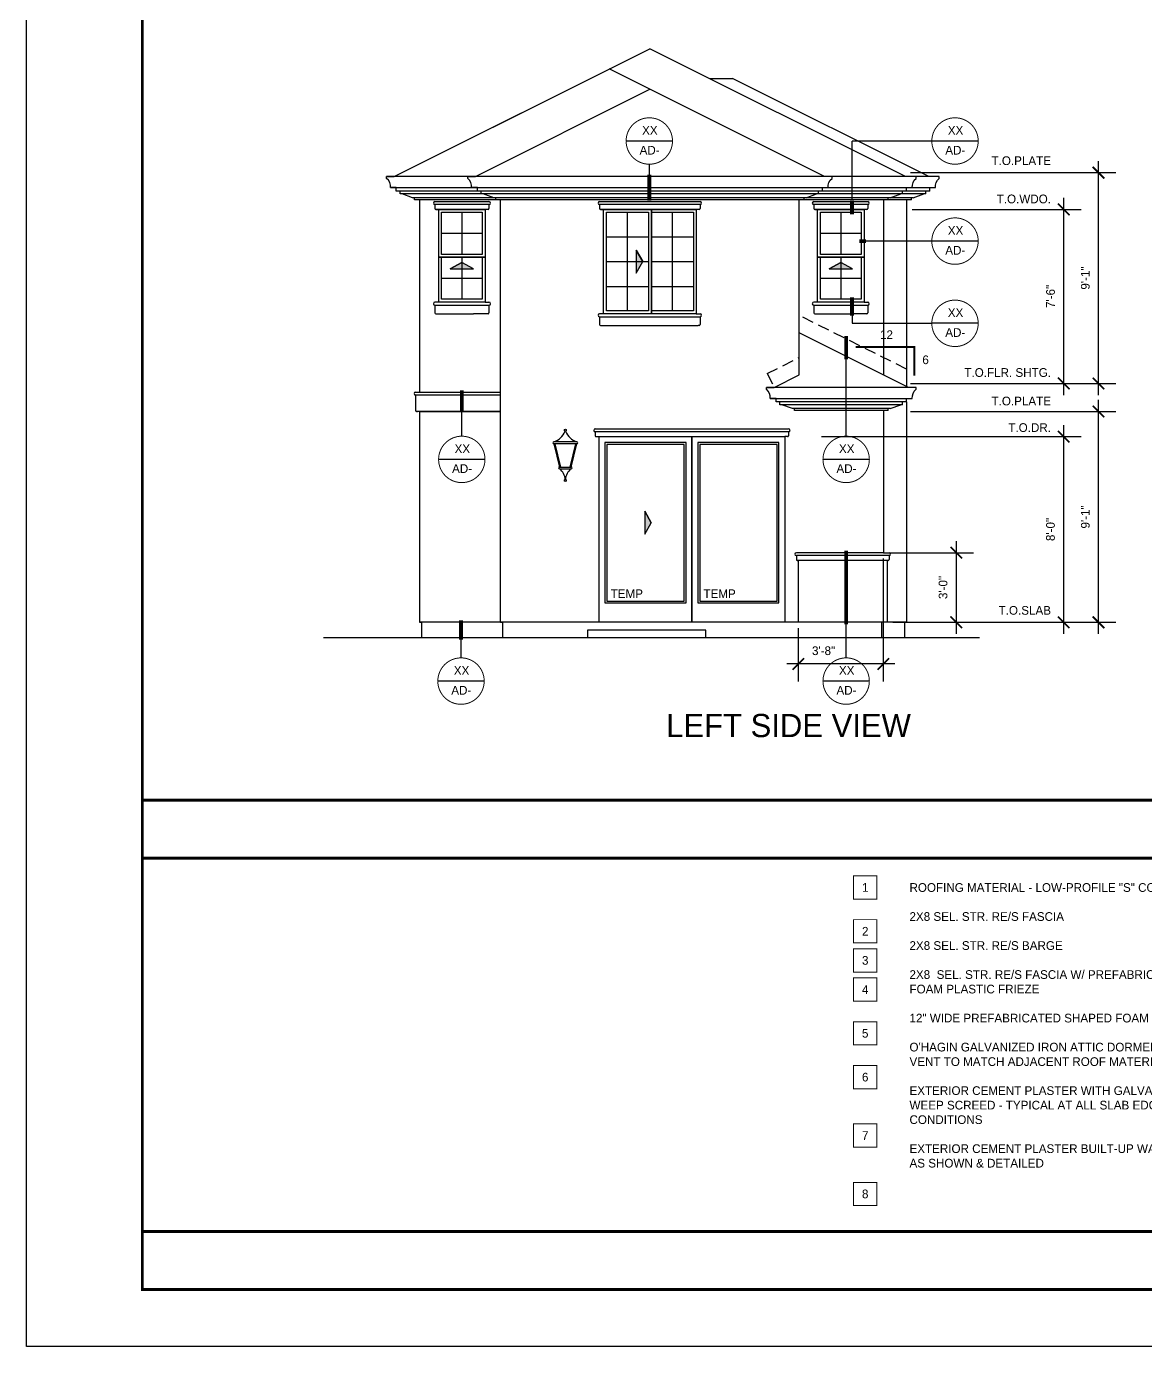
# Model space of a CAD drawing. Extents: x -1728 to 0, y -1152 to 0.
# Drawn here: x -1728 to -1149, y -1152 to -469 of the extents above; entities that cross this region are included whole.
import ezdxf

# ---------------------------------------------------------------- set-up
doc = ezdxf.new("R2010")
doc.units = 0
doc.header["$LTSCALE"] = 48
doc.header["$MEASUREMENT"] = 0
doc.header["$PDMODE"] = 3
doc.header["$PDSIZE"] = -2
doc.linetypes.add('HIDDEN2', pattern=[0.1875, 0.125, -0.0625])
doc.layers.get('0').update_dxf_attribs({"linetype": 'CONTINUOUS'})
doc.layers.get('DEFPOINTS').update_dxf_attribs({"linetype": 'CONTINUOUS'})
for name, color, linetype in [('1EL-7', 7, 'CONTINUOUS'), ('A-DIMS', 3, 'CONTINUOUS'), ('A-ELEV-WDO', 161, 'CONTINUOUS'), ('A-ELEVATION', 7, 'CONTINUOUS'), ('A-EXT ELEV', 7, 'CONTINUOUS'), ('A-EXT ELEV DR-WDO', 240, 'CONTINUOUS'), ('A-EXT ELEV TRIM', 42, 'CONTINUOUS'), ('A-SECT', 7, 'CONTINUOUS'), ('A-SYM-TEXT', 3, 'CONTINUOUS'), ('A-SYMTEXT', 2, 'CONTINUOUS'), ('A-TEXT', 3, 'CONTINUOUS'), ('EL-BASE', 1, 'CONTINUOUS')]:
    doc.layers.add(name, color=color, linetype=linetype)
doc.layers.add('24X36TB', color=7, linetype='CONTINUOUS', lineweight=30)
doc.styles.get("Standard").update_dxf_attribs({"font": 'ERASMD.TTF', "height": 4.5})
doc.dimstyles.new('ARCHITECTURE', dxfattribs={"dimscale": 48, "dimtxt": 0.18, "dimasz": 0.125, "dimexe": 0.1875, "dimexo": 0.0625, "dimgap": 0.09375, "dimtad": 1, "dimdec": 4, "dimzin": 3, "dimdsep": 46, "dimlunit": 4, "dimtxsty": 'Standard', "dimblk1": 'ARCHTICK', "dimblk2": 'ARCHTICK', "dimsah": 1, "dimcen": 0.09375, "dimdle": 0.125, "dimclrd": 1, "dimclre": 1, "dimclrt": 3, "dimadec": 0, "dimazin": 0, "dimtfac": 1, "dimtdec": 4, "dimtofl": 0, "dimtmove": 2, "dimatfit": 3, "dimldrblk": 'ARCHTICK', "dimfxl": 1, "dimfrac": 2, "dimtolj": 1, "dimtzin": 0, "dimarcsym": 0})

# ---------------------------------------------------------------- blocks, each defined once
blk = doc.blocks.new('A$C06A91398')
at = {"layer": '24X36TB'}
blk.add_lwpolyline([(-1115.88, 1085.14), (612.12, 1085.14), (612.12, -66.86), (-1115.88, -66.86)], close=True, dxfattribs=at)
at = {"layer": '24X36TB', "const_width": 1.5}
blk.add_lwpolyline([(420.62, -37.36), (420.62, 1055.64), (-1055.88, 1055.64), (-1055.88, -37.36)], close=True, dxfattribs=at)
blk = doc.blocks.new('_ARCHTICK')
at = {"color": 0, "linetype": 'ByBlock', "const_width": 0.15}
blk.add_lwpolyline([(-0.5, -0.5), (0.5, 0.5)], dxfattribs=at)
blk = doc.blocks.new('*D12')
at = {"layer": 'A-DIMS', "color": 1, "lineweight": -2, "transparency": 16777216}
for p, q in [((-1246.96, -735.5), (-1246.96, -783.5)), ((-1281.69, -741.5), (-1237.96, -741.5)), ((-1279.69, -777.5), (-1237.96, -777.5))]:
    blk.add_line(p, q, dxfattribs=at)
at = {"layer": 'DEFPOINTS', "color": 0, "transparency": 16777216}
for p in [(-1284.69, -741.5), (-1282.69, -777.5), (-1246.96, -777.5)]:
    blk.add_point(p, dxfattribs=at)
at = {"layer": 'A-DIMS', "color": 1, "lineweight": -2, "transparency": 16777216, "xscale": 6, "yscale": 6, "zscale": 6}
for p, rotation in [((-1246.96, -741.5), 90), ((-1246.96, -777.5), 270)]:
    blk.add_blockref('_ARCHTICK', p, dxfattribs=dict(at, rotation=rotation))
at = {"layer": 'A-DIMS', "color": 3, "transparency": 16777216, "insert": (-1253.78, -759.5), "char_height": 4.5, "attachment_point": 5, "rotation": 90}
blk.add_mtext('\\A1;3\'-0"', dxfattribs=at)
blk = doc.blocks.new('window_direction')
at = {"layer": 'A-SYMTEXT'}
blk.add_hatch(color=256, dxfattribs=at).paths.add_polyline_path([(6, 0), (0, 3.32), (-6, 0)])
at = {"layer": 'A-SYMTEXT', "color": 7}
blk.add_line((-6, 0), (0, 3.32), dxfattribs=at)
at = {"layer": 'A-SYMTEXT'}
blk.add_lwpolyline([(0, 3.32), (-6, 0), (6, 0)], close=True, dxfattribs=at)
blk = doc.blocks.new('*D24')
at = {"layer": 'A-DIMS', "color": 1, "lineweight": -2}
for p, q in [((-1270.56, -668.53), (-1164.38, -668.53)), ((-1173.38, -783.5), (-1173.38, -662.53)), ((-1269.69, -777.5), (-1164.38, -777.5))]:
    blk.add_line(p, q, dxfattribs=at)
at = {"layer": 'DEFPOINTS', "color": 0}
for p in [(-1273.56, -668.53), (-1173.38, -668.53), (-1272.69, -777.5)]:
    blk.add_point(p, dxfattribs=at)
at = {"layer": 'A-DIMS', "color": 1, "lineweight": -2, "xscale": 6, "yscale": 6, "zscale": 6}
for p, rotation in [((-1173.38, -668.53), 90), ((-1173.38, -777.5), 270)]:
    blk.add_blockref('_ARCHTICK', p, dxfattribs=dict(at, rotation=rotation))
at = {"layer": 'A-DIMS', "color": 3, "insert": (-1180.17, -723.02), "char_height": 4.5, "attachment_point": 5, "rotation": 90}
blk.add_mtext('\\A1;9\'-1"', dxfattribs=at)
blk = doc.blocks.new('*D25')
at = {"layer": 'A-DIMS', "color": 1, "lineweight": -2}
for p, q in [((-1173.38, -660), (-1173.38, -539)), ((-1270.56, -545), (-1164.38, -545)), ((-1270.56, -654), (-1164.38, -654))]:
    blk.add_line(p, q, dxfattribs=at)
at = {"layer": 'DEFPOINTS', "color": 0}
for p in [(-1273.56, -545), (-1173.38, -545), (-1273.56, -654)]:
    blk.add_point(p, dxfattribs=at)
at = {"layer": 'A-DIMS', "color": 1, "lineweight": -2, "xscale": 6, "yscale": 6, "zscale": 6}
for p, rotation in [((-1173.38, -545), 90), ((-1173.38, -654), 270)]:
    blk.add_blockref('_ARCHTICK', p, dxfattribs=dict(at, rotation=rotation))
at = {"layer": 'A-DIMS', "color": 3, "insert": (-1180.17, -599.5), "char_height": 4.5, "attachment_point": 5, "rotation": 90}
blk.add_mtext('\\A1;9\'-1"', dxfattribs=at)
blk = doc.blocks.new('*D26')
at = {"layer": 'A-DIMS', "color": 1, "lineweight": -2}
for p, q in [((-1191.38, -783.5), (-1191.38, -675.5)), ((-1316.69, -681.5), (-1182.38, -681.5)), ((-1269.69, -777.5), (-1182.38, -777.5))]:
    blk.add_line(p, q, dxfattribs=at)
at = {"layer": 'DEFPOINTS', "color": 0}
for p in [(-1319.69, -681.5), (-1191.38, -681.5), (-1272.69, -777.5)]:
    blk.add_point(p, dxfattribs=at)
at = {"layer": 'A-DIMS', "color": 1, "lineweight": -2, "xscale": 6, "yscale": 6, "zscale": 6}
for p, rotation in [((-1191.38, -681.5), 90), ((-1191.38, -777.5), 270)]:
    blk.add_blockref('_ARCHTICK', p, dxfattribs=dict(at, rotation=rotation))
at = {"layer": 'A-DIMS', "color": 3, "insert": (-1198.2, -729.5), "char_height": 4.5, "attachment_point": 5, "rotation": 90}
blk.add_mtext('\\A1;8\'-0"', dxfattribs=at)
blk = doc.blocks.new('*D27')
at = {"layer": 'A-DIMS', "color": 1, "lineweight": -2}
for p, q in [((-1191.38, -660), (-1191.38, -558)), ((-1269.69, -564), (-1182.38, -564)), ((-1269.69, -654), (-1182.38, -654))]:
    blk.add_line(p, q, dxfattribs=at)
at = {"layer": 'DEFPOINTS', "color": 0}
for p in [(-1272.69, -564), (-1191.38, -564), (-1272.69, -654)]:
    blk.add_point(p, dxfattribs=at)
at = {"layer": 'A-DIMS', "color": 1, "lineweight": -2, "xscale": 6, "yscale": 6, "zscale": 6}
for p, rotation in [((-1191.38, -564), 90), ((-1191.38, -654), 270)]:
    blk.add_blockref('_ARCHTICK', p, dxfattribs=dict(at, rotation=rotation))
at = {"layer": 'A-DIMS', "color": 3, "insert": (-1198.17, -609), "char_height": 4.5, "attachment_point": 5, "rotation": 90}
blk.add_mtext('\\A1;7\'-6"', dxfattribs=at)
blk = doc.blocks.new('*D43')
at = {"layer": 'A-DIMS', "color": 1, "lineweight": -2}
for p, q in [((-1284.69, -744.5), (-1284.69, -808.04)), ((-1328.69, -780.5), (-1328.69, -808.04)), ((-1278.69, -799.04), (-1334.69, -799.04))]:
    blk.add_line(p, q, dxfattribs=at)
at = {"layer": 'DEFPOINTS', "color": 0}
for p in [(-1284.69, -741.5), (-1328.69, -777.5), (-1328.69, -799.04)]:
    blk.add_point(p, dxfattribs=at)
at = {"layer": 'A-DIMS', "color": 1, "lineweight": -2, "xscale": 6, "yscale": 6, "zscale": 6, "rotation": 180}
blk.add_blockref('_ARCHTICK', (-1328.69, -799.04), dxfattribs=at)
at = {"layer": 'A-DIMS', "color": 1, "lineweight": -2, "xscale": 6, "yscale": 6, "zscale": 6}
blk.add_blockref('_ARCHTICK', (-1284.69, -799.04), dxfattribs=at)
at = {"layer": 'A-DIMS', "color": 3, "insert": (-1315.59, -792.22), "char_height": 4.5, "attachment_point": 5}
blk.add_mtext('\\A1;3\'-8"', dxfattribs=at)

msp = doc.modelspace()

# ---------------------------------------------------------------- linework, layer by layer
at = {"layer": '1EL-7'}
for p, q in [((-1326.68623, -741.5), (-1329.68623, -741.5)), ((-1329.68623, -743), (-1329.68623, -745)), ((-1284.68623, -741.5), (-1281.68623, -741.5)), ((-1281.68623, -743), (-1281.68623, -745)), ((-1329.18623, -745.5), (-1328.68623, -745.5)), ((-1328.68623, -745.5), (-1328.68623, -777.5)), ((-1282.68623, -745.5), (-1282.68623, -777.5)), ((-1282.18623, -745.5), (-1282.68623, -745.5)), ((-1282.68623, -745.5), (-1282.68623, -777.5))]:
    msp.add_line(p, q, dxfattribs=at)
for points in [[(-1536.68623, -552.7588), (-1539.68623, -552.7588, 0.256877768), (-1541.6428, -547.9893), (-1541.63997, -547.02786), (-1537.68623, -547.02786)], [(-1494.68623, -552.7588), (-1497.68623, -552.7588, 0.256877768), (-1499.6428, -547.9893), (-1499.63997, -547.02786), (-1495.68623, -547.02786)], [(-1316.18623, -552.7588), (-1313.18623, -552.7588, -0.256877768), (-1311.22967, -547.9893), (-1311.2325, -547.02786), (-1315.18623, -547.02786)], [(-1272.68623, -552.7588), (-1269.68623, -552.7588, -0.256877768), (-1267.72967, -547.9893), (-1267.7325, -547.02786), (-1271.68623, -547.02786)], [(-1260.68623, -552.7588), (-1257.68623, -552.7588, -0.256877768), (-1255.72967, -547.9893), (-1255.7325, -547.02786), (-1259.68623, -547.02786)], [(-1340.18623, -661.7588), (-1343.18623, -661.7588, 0.256877768), (-1345.1428, -656.9893), (-1345.13997, -656.02786), (-1341.18623, -656.02786)], [(-1272.68623, -661.7588), (-1269.68623, -661.7588, -0.256877768), (-1267.72967, -656.9893), (-1267.7325, -656.02786), (-1271.68623, -656.02786)]]:
    msp.add_lwpolyline(points, format="xyb", dxfattribs=at)
for centre, radius, start, end in [((-1329.68623, -742.25), 0.75, 90, 270), ((-1281.68623, -742.25), 0.75, 270, 90), ((-1329.18623, -745), 0.5, 180, 270), ((-1282.18623, -745), 0.5, 270, 0)]:
    msp.add_arc(centre, radius, start, end, dxfattribs=at)
at = {"layer": '24X36TB', "const_width": 1.5}
for points in [[(-1668, -869.5), (-1074, -869.5), (-191.5, -869.5)], [(-1668, -899.5), (-1074, -899.5), (-191.5, -899.5)], [(-1668, -1092.5), (-1074, -1092.5), (-191.5, -1092.5)]]:
    msp.add_lwpolyline(points, dxfattribs=at)
at = {"layer": 'A-ELEV-WDO'}
for points in [[(-1431.68623, -681.5), (-1383.68623, -681.5), (-1383.68623, -777.5), (-1431.68623, -777.5)], [(-1383.68623, -681.5), (-1335.68623, -681.5), (-1335.68623, -777.5), (-1383.68623, -777.5)], [(-1386.68623, -684.5), (-1428.68623, -684.5), (-1428.68623, -767.5), (-1386.68623, -767.5)], [(-1387.68623, -685.5), (-1427.68623, -685.5), (-1427.68623, -766.5), (-1387.68623, -766.5)], [(-1338.68623, -684.5), (-1380.68623, -684.5), (-1380.68623, -767.5), (-1338.68623, -767.5)], [(-1339.68623, -685.5), (-1379.68623, -685.5), (-1379.68623, -766.5), (-1339.68623, -766.5)]]:
    msp.add_lwpolyline(points, close=True, dxfattribs=at)
at = {"layer": 'A-ELEVATION', "linetype": 'HIDDEN2'}
for p, q in [((-1272.68623, -646.58359), (-1328.18623, -618.83359)), ((-1344.76394, -648.87245), (-1328.18623, -640.58359)), ((-1344.76394, -648.87245), (-1341.18623, -656.02786))]:
    msp.add_line(p, q, dxfattribs=at)
at = {"layer": 'A-ELEVATION'}
for p, q in [((-1376.56972, -781.5), (-1437.69809, -781.5)), ((-1376.56972, -785.5), (-1376.56972, -781.5))]:
    msp.add_line(p, q, dxfattribs=at)
at = {"layer": 'A-ELEVATION', "ltscale": 48}
msp.add_line((-1437.69809, -781.5), (-1437.69809, -785.5), dxfattribs=at)
at = {"layer": 'A-EXT ELEV'}
for p, q in [((-1537.68623, -547.02786), (-1405.43623, -480.90286)), ((-1273.18623, -547.02786), (-1405.43623, -480.90286)), ((-1315.18623, -547.02786), (-1426.43623, -491.40286)), ((-1537.68623, -547.02786), (-1436.18623, -496.27786)), ((-1261.18623, -547.02786), (-1362.68623, -496.27786)), ((-1495.68623, -547.02786), (-1405.43623, -501.90286)), ((-1259.68623, -547.02786), (-1541.63997, -547.02786)), ((-1539.68623, -552.7588), (-1260.68623, -552.7588)), ((-1536.68623, -554.52786), (-1536.68623, -552.7588)), ((-1494.68623, -554.52786), (-1494.68623, -552.7588)), ((-1316.18623, -554.52786), (-1316.18623, -552.7588)), ((-1272.68623, -554.52786), (-1272.68623, -552.7588)), ((-1260.68623, -554.52786), (-1260.68623, -552.7588)), ((-1260.68623, -554.52786), (-1536.68623, -554.52786)), ((-1534.68623, -556.02786), (-1534.68623, -554.52786)), ((-1262.68623, -556.02786), (-1534.68623, -556.02786)), ((-1269.18623, -558.02786), (-1528.18623, -558.02786)), ((-1270.18623, -559.02786), (-1527.18623, -559.02786)), ((-1524.68623, -559.02786), (-1524.68623, -658.5)), ((-1492.68623, -556.02786), (-1492.68623, -554.52786)), ((-1482.68623, -777.5), (-1482.68623, -559.02786)), ((-1328.18623, -649.52786), (-1328.18623, -559.02786)), ((-1318.18623, -556.02786), (-1318.18623, -554.52786)), ((-1284.68623, -559.02786), (-1284.68623, -649.52786)), ((-1274.68623, -556.02786), (-1274.68623, -554.52786)), ((-1272.68623, -559.02786), (-1272.68623, -655.52786)), ((-1262.68623, -556.02786), (-1262.68623, -554.52786)), ((-1271.68623, -656.02786), (-1328.18623, -627.77786)), ((-1271.68623, -656.02786), (-1328.18623, -627.77786)), ((-1341.18623, -656.02786), (-1328.18623, -649.52786)), ((-1271.68623, -656.02786), (-1345.13997, -656.02786)), ((-1343.18623, -661.7588), (-1272.68623, -661.7588)), ((-1340.18623, -663.52786), (-1340.18623, -661.7588)), ((-1272.68623, -663.52786), (-1272.68623, -661.7588)), ((-1524.68623, -668.5), (-1524.68623, -777.5)), ((-1524.68623, -668.5), (-1482.68623, -668.5)), ((-1272.68623, -663.52786), (-1340.18623, -663.52786)), ((-1338.18623, -665.02786), (-1338.18623, -663.52786)), ((-1274.68623, -665.02786), (-1338.18623, -665.02786)), ((-1281.18623, -667.02786), (-1331.68623, -667.02786)), ((-1282.18623, -668.02786), (-1330.68623, -668.02786)), ((-1284.68623, -668.02786), (-1284.68623, -741.5)), ((-1274.68623, -665.02786), (-1274.68623, -663.52786)), ((-1272.68623, -777.5), (-1524.68623, -777.5)), ((-1524.68623, -777.5), (-1523.68623, -777.5)), ((-1523.68623, -777.5), (-1523.68623, -785.5)), ((-1482.68623, -777.5), (-1481.68623, -777.5)), ((-1481.68623, -777.5), (-1481.68623, -785.5)), ((-1284.68623, -777.5), (-1285.68213, -777.59054)), ((-1285.68213, -777.59054), (-1285.68213, -785.5)), ((-1272.68623, -777.5), (-1273.68213, -777.59054)), ((-1273.68213, -777.59054), (-1273.68213, -785.5)), ((-1234.87256, -785.5), (-1574.38423, -785.5))]:
    msp.add_line(p, q, dxfattribs=at)
at = {"layer": 'A-EXT ELEV DR-WDO'}
for p, q in [((-1502.68623, -565.5), (-1502.68623, -587.25)), ((-1417.06123, -616.5), (-1417.06123, -565.5)), ((-1404.68623, -564), (-1404.68623, -618)), ((-1393.81123, -616.5), (-1393.81123, -565.5)), ((-1306.68623, -565.5), (-1306.68623, -587.25)), ((-1513.18623, -576.375), (-1492.18623, -576.375)), ((-1427.93623, -578.25), (-1406.18623, -578.25)), ((-1404.68623, -578.25), (-1382.93623, -578.25)), ((-1317.18623, -576.375), (-1296.18623, -576.375)), ((-1490.68623, -588.75), (-1514.68623, -588.75)), ((-1502.68623, -588.75), (-1502.68623, -610.5)), ((-1427.93623, -591), (-1406.18623, -591)), ((-1404.68623, -591), (-1382.93623, -591)), ((-1294.68623, -588.75), (-1318.68623, -588.75)), ((-1306.68623, -588.75), (-1306.68623, -610.5)), ((-1513.18623, -599.625), (-1492.18623, -599.625)), ((-1317.18623, -599.625), (-1296.18623, -599.625)), ((-1427.93623, -603.78659), (-1406.18623, -603.78659)), ((-1404.68623, -603.78659), (-1382.93623, -603.78659))]:
    msp.add_line(p, q, dxfattribs=at)
for points in [[(-1514.68623, -564), (-1490.68623, -564), (-1490.68623, -588.75), (-1514.68623, -588.75)], [(-1514.68623, -564), (-1490.68623, -564), (-1490.68623, -612), (-1514.68623, -612)], [(-1513.18623, -565.5), (-1492.18623, -565.5), (-1492.18623, -587.25), (-1513.18623, -587.25)], [(-1429.43623, -618), (-1429.43623, -564), (-1404.68623, -564), (-1404.68623, -618)], [(-1429.43623, -618), (-1429.43623, -564), (-1381.43623, -564), (-1381.43623, -618)], [(-1427.93623, -616.5), (-1427.93623, -565.5), (-1406.18623, -565.5), (-1406.18623, -616.5)], [(-1404.68623, -618), (-1404.68623, -564), (-1381.43623, -564), (-1381.43623, -618)], [(-1404.68623, -616.5), (-1404.68623, -565.5), (-1382.93623, -565.5), (-1382.93623, -616.5)], [(-1318.68623, -564), (-1294.68623, -564), (-1294.68623, -588.75), (-1318.68623, -588.75)], [(-1318.68623, -564), (-1294.68623, -564), (-1294.68623, -612), (-1318.68623, -612)], [(-1317.18623, -565.5), (-1296.18623, -565.5), (-1296.18623, -587.25), (-1317.18623, -587.25)], [(-1514.68623, -588.75), (-1490.68623, -588.75), (-1490.68623, -612), (-1514.68623, -612)], [(-1513.18623, -588.75), (-1492.18623, -588.75), (-1492.18623, -610.5), (-1513.18623, -610.5)], [(-1318.68623, -588.75), (-1294.68623, -588.75), (-1294.68623, -612), (-1318.68623, -612)], [(-1317.18623, -588.75), (-1296.18623, -588.75), (-1296.18623, -610.5), (-1317.18623, -610.5)]]:
    msp.add_lwpolyline(points, close=True, dxfattribs=at)
at = {"layer": 'A-EXT ELEV TRIM'}
for p, q in [((-1516.68623, -560), (-1488.68623, -560)), ((-1488.68623, -561.5), (-1516.68623, -561.5)), ((-1516.68623, -561.5), (-1516.68623, -563.5)), ((-1489.18541, -564), (-1516.18706, -564)), ((-1516.18623, -564), (-1515.68623, -564)), ((-1515.68623, -564), (-1514.68623, -564)), ((-1489.18623, -564), (-1489.68623, -564)), ((-1488.68623, -561.5), (-1488.68623, -563.5)), ((-1431.43623, -560), (-1379.43623, -560)), ((-1379.43623, -561.5), (-1431.43623, -561.5)), ((-1431.43623, -561.5), (-1431.43623, -563.5)), ((-1403.93541, -564), (-1430.93706, -564)), ((-1430.93623, -564), (-1430.43623, -564)), ((-1430.43623, -564), (-1429.43623, -564)), ((-1379.93541, -564), (-1406.93706, -564)), ((-1379.93623, -564), (-1380.43623, -564)), ((-1379.43623, -561.5), (-1379.43623, -563.5)), ((-1320.68623, -560), (-1292.68623, -560)), ((-1292.68623, -561.5), (-1320.68623, -561.5)), ((-1320.68623, -561.5), (-1320.68623, -563.5)), ((-1294.68623, -564), (-1320.18706, -564)), ((-1320.18623, -564), (-1319.68623, -564)), ((-1319.68623, -564), (-1318.68623, -564)), ((-1293.68623, -564), (-1294.68623, -564)), ((-1293.18623, -564), (-1293.68623, -564)), ((-1292.68623, -561.5), (-1292.68623, -563.5)), ((-1490.68623, -612), (-1516.68623, -612)), ((-1516.68623, -613.5), (-1516.68623, -617.5)), ((-1516.68623, -613.5), (-1488.68623, -613.5)), ((-1490.68623, -612), (-1488.68623, -612)), ((-1488.68623, -613.5), (-1488.68623, -617.5)), ((-1294.68623, -612), (-1320.68623, -612)), ((-1320.68623, -613.5), (-1320.68623, -617.5)), ((-1320.68623, -613.5), (-1292.68623, -613.5)), ((-1294.68623, -612), (-1292.68623, -612)), ((-1292.68623, -613.5), (-1292.68623, -617.5)), ((-1516.18623, -618), (-1515.68623, -618)), ((-1515.68623, -618), (-1496.68623, -618)), ((-1489.68623, -618), (-1496.68623, -618)), ((-1489.18623, -618), (-1489.68623, -618)), ((-1405.43623, -618), (-1431.43623, -618)), ((-1431.43623, -619.5), (-1431.43623, -623.5)), ((-1431.43623, -619.5), (-1379.43623, -619.5)), ((-1381.43623, -618), (-1379.43623, -618)), ((-1379.43623, -619.5), (-1379.43623, -623.5)), ((-1320.18623, -618), (-1319.68623, -618)), ((-1319.68623, -618), (-1300.68623, -618)), ((-1293.68623, -618), (-1300.68623, -618)), ((-1293.18623, -618), (-1293.68623, -618)), ((-1430.93623, -624), (-1430.43623, -624)), ((-1430.43623, -624), (-1380.43623, -624)), ((-1379.93623, -624), (-1380.43623, -624)), ((-1526.68623, -658.5), (-1482.68623, -658.5)), ((-1482.68623, -660), (-1526.68623, -660)), ((-1526.68623, -660), (-1526.68623, -668)), ((-1482.68623, -668.5), (-1526.18623, -668.5)), ((-1526.18623, -668.5), (-1525.68623, -668.5)), ((-1433.68623, -677.5), (-1333.68623, -677.5)), ((-1333.68522, -679), (-1433.68623, -679)), ((-1433.68623, -679), (-1433.68623, -681)), ((-1433.18623, -681.5), (-1432.68623, -681.5)), ((-1432.68623, -681.5), (-1431.68623, -681.5)), ((-1334.68623, -681.5), (-1335.68623, -681.5)), ((-1334.18623, -681.5), (-1334.68623, -681.5)), ((-1333.68623, -679), (-1333.68623, -681))]:
    msp.add_line(p, q, dxfattribs=at)
for centre, radius, start, end in [((-1516.68623, -560.75), 0.75, 90, 270), ((-1516.18623, -563.5), 0.5, 180, 270), ((-1489.18623, -563.5), 0.5, 270, 0), ((-1488.68623, -560.75), 0.75, 270, 90), ((-1431.43623, -560.75), 0.75, 90, 270), ((-1430.93623, -563.5), 0.5, 180, 270), ((-1379.93623, -563.5), 0.5, 270, 0), ((-1379.43623, -560.75), 0.75, 270, 90), ((-1320.68623, -560.75), 0.75, 90, 270), ((-1320.18623, -563.5), 0.5, 180, 270), ((-1293.18623, -563.5), 0.5, 270, 0), ((-1292.68623, -560.75), 0.75, 270, 90), ((-1516.68623, -612.75), 0.75, 90, 270), ((-1488.68623, -612.75), 0.75, 270, 90), ((-1320.68623, -612.75), 0.75, 90, 270), ((-1292.68623, -612.75), 0.75, 270, 90), ((-1516.18623, -617.5), 0.5, 180, 270), ((-1489.18623, -617.5), 0.5, 270, 0), ((-1431.43623, -618.75), 0.75, 90, 270), ((-1379.43623, -618.75), 0.75, 270, 90), ((-1320.18623, -617.5), 0.5, 180, 270), ((-1293.18623, -617.5), 0.5, 270, 0), ((-1430.93623, -623.5), 0.5, 180, 270), ((-1379.93623, -623.5), 0.5, 270, 0), ((-1526.68623, -659.25), 0.75, 90, 270), ((-1526.18623, -668), 0.5, 180, 270), ((-1433.68623, -678.25), 0.75, 90, 270), ((-1433.18623, -681), 0.5, 180, 270), ((-1334.18623, -681), 0.5, 270, 0), ((-1333.68623, -678.25), 0.75, 270, 90)]:
    msp.add_arc(centre, radius, start, end, dxfattribs=at)
at = {"layer": 'A-SECT'}
for p, q in [((-1374.68623, -496.27786), (-1362.68623, -496.27786)), ((-1528.18623, -558.02786), (-1533.68623, -556.02786)), ((-1527.18623, -559.02786), (-1527.18623, -558.02786)), ((-1486.18623, -558.02786), (-1491.68623, -556.02786)), ((-1485.18623, -559.02786), (-1485.18623, -558.02786)), ((-1325.68623, -559.02786), (-1325.68623, -558.02786)), ((-1324.68623, -558.02786), (-1319.18623, -556.02786)), ((-1282.18623, -559.02786), (-1282.18623, -558.02786)), ((-1281.18623, -558.02786), (-1275.68623, -556.02786)), ((-1270.18623, -559.02786), (-1270.18623, -558.02786)), ((-1269.18623, -558.02786), (-1263.68623, -556.02786)), ((-1331.68623, -667.02786), (-1337.18623, -665.02786)), ((-1330.68623, -668.02786), (-1330.68623, -667.02786)), ((-1282.18623, -668.02786), (-1282.18623, -667.02786)), ((-1281.18623, -667.02786), (-1275.68623, -665.02786)), ((-1272.68623, -663.52786), (-1272.68623, -777.5))]:
    msp.add_line(p, q, dxfattribs=at)
at = {"layer": 'A-SYMTEXT'}
for p, q in [((-1393.75892, -528.64036), (-1417.75103, -528.64036)), ((-1300.88968, -559.02786), (-1300.73746, -528.64036)), ((-1259.44847, -528.64036), (-1300.73746, -528.64036)), ((-1235.61039, -528.64036), (-1259.60251, -528.64036)), ((-1405.75103, -540.64036), (-1405.75103, -553.41537)), ((-1259.60251, -580.39462), (-1293.68623, -580.39462)), ((-1235.61039, -580.39462), (-1259.60251, -580.39462)), ((-1300.88968, -619), (-1300.88968, -622.90944)), ((-1300.88968, -622.90944), (-1259.60251, -622.90944)), ((-1235.61039, -622.90944), (-1259.60251, -622.90944)), ((-1303.91349, -681.27089), (-1303.91349, -641.583)), ((-1502.75793, -681.27089), (-1502.75793, -668.85165)), ((-1490.76581, -693.27089), (-1514.75793, -693.27089)), ((-1291.92137, -693.27089), (-1315.91349, -693.27089)), ((-1303.91815, -795.89052), (-1303.91858, -778.5)), ((-1503.16121, -795.89052), (-1503.16164, -786.5)), ((-1491.16837, -807.89052), (-1515.16049, -807.89052)), ((-1291.92531, -807.89052), (-1315.91743, -807.89052))]:
    msp.add_line(p, q, dxfattribs=at)
at = {"layer": 'A-SYMTEXT', "color": 3, "const_width": 0.5}
msp.add_lwpolyline([(-1417.74921, -528.84979, 229.18166361), (-1417.75103, -528.64036)], format="xyb", dxfattribs=at)
at = {"layer": 'A-SYMTEXT', "const_width": 0.5}
for points in [[(-1259.60069, -528.84979, 229.18166361), (-1259.60251, -528.64036)], [(-1259.60069, -580.60405, 229.18166361), (-1259.60251, -580.39462)], [(-1259.60069, -623.11887, 229.18166361), (-1259.60251, -622.90944)], [(-1514.7561, -693.48032, 229.18166361), (-1514.75793, -693.27089)], [(-1315.91166, -693.48032, 229.18166361), (-1315.91349, -693.27089)], [(-1515.15866, -808.09995, 229.18166361), (-1515.16049, -807.89052)], [(-1315.9156, -808.09995, 229.18166361), (-1315.91743, -807.89052)]]:
    msp.add_lwpolyline(points, format="xyb", dxfattribs=at)
at = {"layer": 'A-SYMTEXT'}
for points, const_width in [([(-1405.75103, -546.00399), (-1405.75103, -559.52786)], 2), ([(-1300.88968, -559.5), (-1300.88968, -566.5)], 2), ([(-1293.68623, -580.39462), (-1297.18623, -580.39462)], 2), ([(-1300.88968, -609.5), (-1300.88968, -619)], 2), ([(-1303.91349, -641.583), (-1303.91349, -629.39363)], 2), ([(-1298.98148, -635.20013), (-1268.70936, -635.20013), (-1268.70936, -650.00612)], 1), ([(-1502.75793, -668.85165), (-1502.75793, -657.5468)], 2), ([(-1303.91858, -740.5), (-1303.91858, -778.5)], 2), ([(-1503.16164, -776.5), (-1503.16164, -786.5)], 2)]:
    msp.add_lwpolyline(points, dxfattribs=dict(at, const_width=const_width))
at = {"layer": 'A-SYMTEXT', "const_width": 0.5}
for points in [[(-1300.0631, -920.59641), (-1288.0631, -920.59641), (-1288.0631, -908.59641), (-1300.0631, -908.59641)], [(-1300.0631, -943.26028), (-1288.0631, -943.26028), (-1288.0631, -931.26028), (-1300.0631, -931.26028)], [(-1300.0631, -958.33203), (-1288.0631, -958.33203), (-1288.0631, -946.33203), (-1300.0631, -946.33203)], [(-1300.0631, -973.37354), (-1288.0631, -973.37354), (-1288.0631, -961.37354), (-1300.0631, -961.37354)], [(-1300.0631, -996.02728), (-1288.0631, -996.02728), (-1288.0631, -984.02728), (-1300.0631, -984.02728)], [(-1300.0631, -1018.67973), (-1288.0631, -1018.67973), (-1288.0631, -1006.67973), (-1300.0631, -1006.67973)], [(-1300.0631, -1048.87109), (-1288.0631, -1048.87109), (-1288.0631, -1036.87109), (-1300.0631, -1036.87109)], [(-1300.0631, -1079.08721), (-1288.0631, -1079.08721), (-1288.0631, -1067.08721), (-1300.0631, -1067.08721)]]:
    msp.add_lwpolyline(points, close=True, dxfattribs=at)
at = {"layer": 'EL-BASE'}
for p, q in [((-1443.19202, -684.20024), (-1455.19202, -684.20024)), ((-1443.19202, -685.20024), (-1455.19202, -685.20024)), ((-1455.19202, -685.20024), (-1452.19202, -697.20024)), ((-1446.19202, -697.20024), (-1443.19202, -685.20024)), ((-1452.19202, -697.20024), (-1446.19202, -697.20024)), ((-1452.19202, -698.20024), (-1446.19202, -698.20024))]:
    msp.add_line(p, q, dxfattribs=at)
at = {"layer": 'EL-BASE', "color": 1}
for p, q in [((-1454.67664, -685.20024), (-1451.67664, -697.20024)), ((-1446.70741, -697.20024), (-1443.70741, -685.20024)), ((-1284.68623, -741.5), (-1329.68623, -741.5)), ((-1281.68623, -743), (-1329.68623, -743)), ((-1282.68623, -745.5), (-1329.18623, -745.5))]:
    msp.add_line(p, q, dxfattribs=at)
at = {"layer": 'EL-BASE'}
for centre in [(-1449.19202, -678.20024), (-1449.19202, -704.20024)]:
    msp.add_circle(centre, 0.5, dxfattribs=at)
for centre, radius, start, end in [((-1457.98179, -675.41047), 9.22187, 287.60882409, 339.28427827), ((-1440.40226, -675.41047), 9.22187, 200.71572173, 252.39117591), ((-1455.19202, -684.70024), 0.5, 90, 270), ((-1443.19202, -684.70024), 0.5, 270, 90), ((-1452.19202, -697.70024), 0.5, 90, 270), ((-1456.69764, -704.20305), 7.50561, 3.83899589, 53.10867381), ((-1441.68641, -704.20305), 7.50561, 126.89132619, 176.16100411), ((-1446.19202, -697.70024), 0.5, 270, 90), ((-1446.19202, -697.70024), 0.5, 270, 90)]:
    msp.add_arc(centre, radius, start, end, dxfattribs=at)

# ---------------------------------------------------------------- block references
at = {"layer": 'A-DIMS'}
msp.add_blockref('A$C06A91398', (-612.11644, -1085.14447), dxfattribs=at)
at = {"layer": 'A-SYMTEXT', "rotation": 270}
for p in [(-1412.49996, -591), (-1408.03081, -726)]:
    msp.add_blockref('window_direction', p, dxfattribs=at)
at = {"layer": 'A-SYMTEXT'}
for p in [(-1502.68623, -594.8141), (-1306.68623, -594.8141)]:
    msp.add_blockref('window_direction', p, dxfattribs=at)

# ---------------------------------------------------------------- texts
at = {"layer": 'A-SYM-TEXT', "char_height": 4.5, "width": 10.8292457, "attachment_point": 5}
for s, insert in [('XX', (-1405.46891, -523.10785)), ('XX', (-1247.32039, -523.10785)), ('AD-', (-1405.60269, -533.39744)), ('AD-', (-1247.45417, -533.39744)), ('XX', (-1247.32039, -574.86211)), ('AD-', (-1247.45417, -585.1517)), ('XX', (-1247.32039, -617.37693)), ('AD-', (-1247.45417, -627.66652)), ('XX', (-1502.47581, -687.73838)), ('XX', (-1303.63137, -687.73838)), ('AD-', (-1502.60959, -698.02797)), ('AD-', (-1303.76515, -698.02797)), ('XX', (-1502.87837, -802.35801)), ('XX', (-1303.63531, -802.35801)), ('AD-', (-1503.01215, -812.6476)), ('AD-', (-1303.76909, -812.6476))]:
    msp.add_mtext(s, dxfattribs=dict(at, insert=insert))
at = {"layer": 'A-SYM-TEXT', "char_height": 4.5, "attachment_point": 1}
for insert in [(-1425.73659, -760.47586), (-1377.73659, -760.47586)]:
    msp.add_mtext_dynamic_manual_height_columns('TEMP', width=17.0893908, gutter_width=22.5, heights=[0], dxfattribs=dict(at, insert=insert))
at = {"layer": 'A-SYMTEXT', "color": 3, "char_height": 4.5}
for s, insert, width, attachment_point in [('12', (-1286.39598, -626.53657), 74.875, 1), ('6', (-1264.50165, -639.50722), 74.875, 1), ('1', (-1294.0631, -914.59641), 3.8571429, 5), ('2', (-1294.0631, -937.26028), 3.8571429, 5), ('3', (-1294.0631, -952.33203), 3.8571429, 5), ('4', (-1294.0631, -967.37354), 3.8571429, 5), ('5', (-1294.0631, -990.02728), 3.8571429, 5), ('6', (-1294.0631, -1012.67973), 3.8571429, 5), ('7', (-1294.0631, -1042.87109), 3.8571429, 5), ('8', (-1294.0631, -1073.08721), 3.8571429, 5)]:
    msp.add_mtext(s, dxfattribs=dict(at, insert=insert, width=width, attachment_point=attachment_point))
at = {"layer": 'A-TEXT'}
for s, insert, char_height, width, attachment_point in [('T.O.PLATE', (-1197.95733, -536.57095), 4.5, 31.0252747, 3), ('T.O.WDO.', (-1197.95733, -556.34026), 4.5, 31.0252747, 3), ('T.O.FLR. SHTG.', (-1197.95733, -646.09026), 4.5, 44.2054945, 3), ('T.O.PLATE', (-1197.95733, -660.84026), 4.5, 31.0252747, 3), ('T.O.DR.', (-1197.95733, -674.56359), 4.5, 31.0252747, 3), ('T.O.SLAB', (-1197.95733, -769.07358), 4.5, 27.2934066, 3), ('LEFT SIDE VIEW', (-1270.42245, -824.86192), 12, 220.7703689, 3), ('ROOFING MATERIAL - LOW-PROFILE "S" CONCRETE TILES \\P\\P2X8 SEL. STR. RE/S FASCIA \\P\\P2X8 SEL. STR. RE/S BARGE \\P\\P2X8  SEL. STR. RE/S FASCIA W/ PREFABRICATED SHAPED FOAM PLASTIC FRIEZE \\P\\P12" WIDE PREFABRICATED SHAPED FOAM PLASTIC OGEE \\P\\PO\'HAGIN GALVANIZED IRON ATTIC DORMER VENT - PAINT VENT TO MATCH ADJACENT ROOF MATERIAL COLOR \\P\\PEXTERIOR CEMENT PLASTER WITH GALVANIZED IRON WEEP SCREED - TYPICAL AT ALL SLAB EDGE CONDITIONS \\P\\PEXTERIOR CEMENT PLASTER BUILT-UP WAINSCOT BASE AS SHOWN & DETAILED', (-1271.15731, -912.37831), 4.5, 169.6252747, 1)]:
    msp.add_mtext(s, dxfattribs=dict(at, insert=insert, char_height=char_height, width=width, attachment_point=attachment_point))

# ---------------------------------------------------------------- dimensions: what is measured, and where the dimension line sits
at = {"layer": 'A-DIMS', "color": 1}
for base, p1, p2, picture, middle in [((-1173.37966, -545), (-1273.56123, -654), (-1273.56123, -545), '*D25', (-1180.16593, -599.5)), ((-1191.37966, -564), (-1272.68623, -654), (-1272.68623, -564), '*D27', (-1198.16593, -609)), ((-1173.3796622829, -668.53125), (-1272.6862338186, -777.5), (-1273.5612338186, -668.53125), '*D24', (-1180.1659260191, -723.015625)), ((-1191.37966, -681.5), (-1272.68623, -777.5), (-1319.68601, -681.5), '*D26', (-1198.20219, -729.5)), ((-1246.95974, -777.5), (-1284.68623, -741.5), (-1282.68623, -777.5), '*D12', (-1253.78227, -759.5))]:
    dim = msp.add_linear_dim(base=base, p1=p1, p2=p2, angle=90, dimstyle='ARCHITECTURE', dxfattribs=at)
    dim.commit()
    dim.dimension.update_dxf_attribs({"geometry": picture, "text_midpoint": middle})
at = {"layer": 'A-DIMS'}
dim = msp.add_linear_dim(base=(-1328.68623, -799.04493), p1=(-1284.68623, -741.5), p2=(-1328.68623, -777.5), dimstyle='ARCHITECTURE', dxfattribs=at)
dim.commit()
dim.dimension.update_dxf_attribs({"geometry": '*D43', "text_midpoint": (-1315.59208, -792.22241), "dimtype": 160})

doc.saveas('drawing.dxf')
